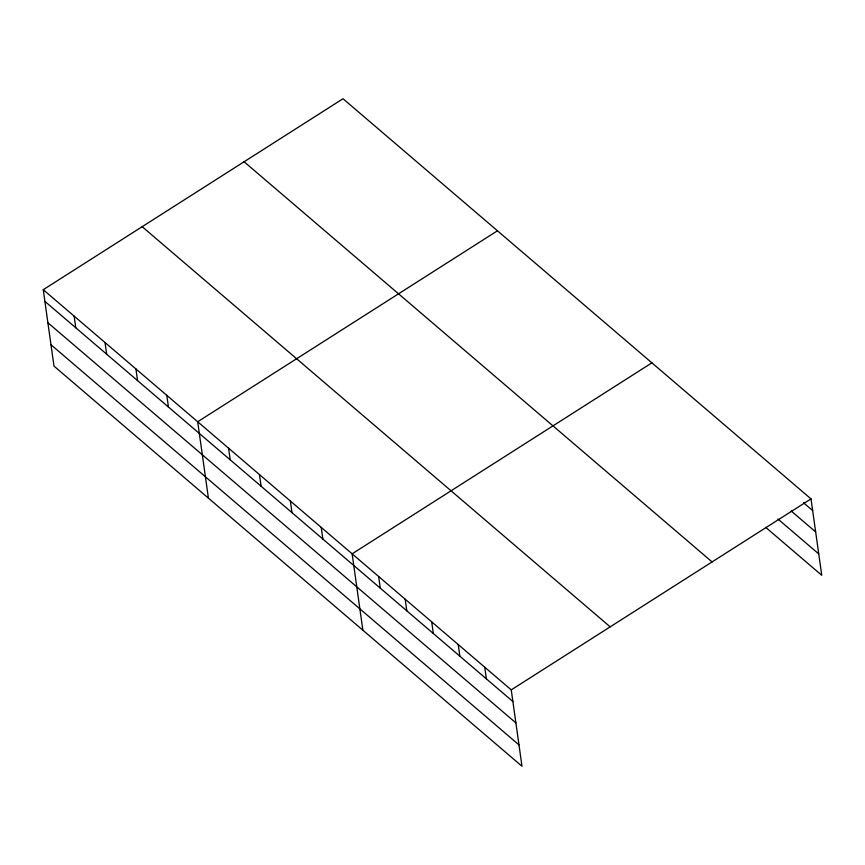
<?xml version="1.0" encoding="UTF-8"?>
<svg xmlns="http://www.w3.org/2000/svg" width="865" height="865" viewBox="0 0 865 865"><rect width="100%" height="100%" fill="white"/><g stroke="black" fill="none" stroke-linecap="round" stroke-linejoin="round"><path stroke-width="1.3" d="M43.25 289.71L511.247 689.881L521.984 766.26L53.987 366.1L43.25 289.71L343.016 98.74L811.013 498.9L821.75 575.29L765.655 527.315M497.462 230.793L197.685 421.763L208.422 498.154M651.896 362.846L352.131 553.827L362.868 630.207M511.247 689.881L811.013 498.9M803.477 502.716L812.657 510.566M791.172 510.988L815.652 531.921M777.949 519.043L818.744 553.924M244.092 161.755L712.09 561.926M142.174 226.695L610.171 626.855M44.894 301.377L512.891 701.537M47.889 322.732L515.886 722.902M50.981 344.735L518.978 744.906M484.724 667.207L486.368 678.863M458.212 644.522L459.845 656.189M431.689 621.849L433.322 633.515M405.166 599.175L406.81 610.831M378.643 576.501L380.286 588.157M321.239 527.412L322.883 539.068M290.348 500.997L291.992 512.664M259.468 474.593L261.1 486.249M228.576 448.178L230.22 459.834M166.804 395.359L168.437 407.015M135.913 368.944L137.557 380.611M105.022 342.529L106.665 354.196M74.141 316.125L75.774 327.781"/></g></svg>
